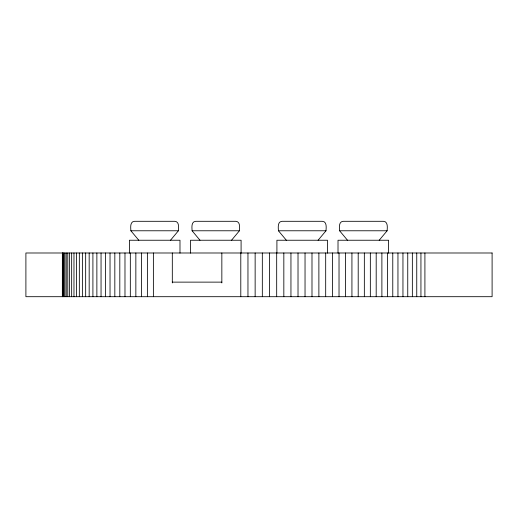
<?xml version="1.0" encoding="UTF-8"?>
<svg xmlns="http://www.w3.org/2000/svg" width="518" height="518" viewBox="0 0 518 518"><rect width="100%" height="100%" fill="white"/><g stroke="black" fill="none" stroke-linecap="round" stroke-linejoin="round"><path stroke-width="0.78" d="M231.533 240.242L239.42 230.775C239.575 227.661 240.501 221.497 235.761 221.303L195.772 221.303C191.025 221.49 191.932 227.648 192.1 230.775L199.987 240.242M170.493 240.242L178.412 230.775C178.574 227.661 179.5 221.503 174.76 221.303L134.544 221.303C129.798 221.49 130.704 227.648 130.873 230.775L138.798 240.242M318.084 240.242L326.01 230.775C326.185 227.655 327.091 221.49 322.345 221.303L282.096 221.303C277.35 221.497 278.27 227.655 278.431 230.775L286.363 240.242M379.202 240.242L387.127 230.775C387.296 227.648 388.202 221.49 383.456 221.303L343.24 221.303C338.5 221.503 339.426 227.661 339.588 230.775L347.507 240.242M130.873 230.775L178.412 230.775M192.1 230.775L239.42 230.775M278.431 230.775L326.01 230.775M339.588 230.775L387.127 230.775M172.313 282.129L221.846 282.129M424.909 252.991L424.909 296.697M420.94 252.991L420.94 296.697M416.75 252.991L416.75 296.697M412.354 252.991L412.354 296.697M407.75 252.991L407.75 296.697M402.952 252.991L402.952 296.697M397.954 252.991L397.954 296.697M392.774 252.991L392.774 296.697M388.61 253.134L388.61 240.242L338.014 240.242L338.014 253.134M387.419 252.991L387.419 296.697M381.889 252.991L381.889 296.697M376.191 252.991L376.191 296.697M370.344 252.991L370.344 296.697M364.342 252.991L364.342 296.697M358.203 252.991L358.203 296.697M351.929 252.991L351.929 296.697M345.532 252.991L345.532 296.697M339.025 252.991L339.025 296.697M332.401 252.991L332.401 296.697M327.505 253.134L327.505 240.242L276.91 240.242L276.91 253.134M325.686 252.991L325.686 296.697M318.881 252.991L318.881 296.697M311.991 252.991L311.991 296.697M305.037 252.991L305.037 296.697M298.018 252.991L298.018 296.697M290.948 252.991L290.948 296.697M283.832 252.991L283.832 296.697M276.683 252.991L276.683 296.697M269.515 252.991L269.515 296.697M262.328 252.991L262.328 296.697M255.141 252.991L255.141 296.697M247.96 252.991L247.96 296.697M241.09 253.134L241.09 240.242L190.494 240.242L190.494 253.134M240.792 252.991L240.792 296.697M221.846 252.991L221.846 282.938M179.986 253.134L179.986 240.242L129.39 240.242L129.39 253.134M172.313 252.991L172.313 282.938M153.38 252.991L153.38 296.697M147.384 252.991L147.384 296.697M141.543 252.991L141.543 296.697M135.852 252.991L135.852 296.697M130.329 252.991L130.329 296.697M124.98 252.991L124.98 296.697M119.813 252.991L119.813 296.697M114.828 252.991L114.828 296.697M110.03 252.991L110.03 296.697M105.439 252.991L105.439 296.697M101.049 252.991L101.049 296.697M96.872 252.991L96.872 296.697M92.91 252.991L92.91 296.697M89.174 252.991L89.174 296.697M85.664 252.991L85.664 296.697M82.381 252.991L82.381 296.697M79.338 252.991L79.338 296.697M76.534 252.991L76.534 296.697M73.97 252.991L73.97 296.697M71.659 252.991L71.659 296.697M69.593 252.991L69.593 296.697M67.787 252.991L67.787 296.697M66.233 252.991L66.233 296.697M64.931 252.991L64.931 296.697M63.895 252.991L63.895 296.697M63.118 252.991L63.118 296.697M62.6 252.991L62.6 296.697M62.361 252.991L62.348 296.697M492.1 252.991L25.9 252.991L25.9 296.697L492.1 296.697L492.1 252.991"/></g></svg>
